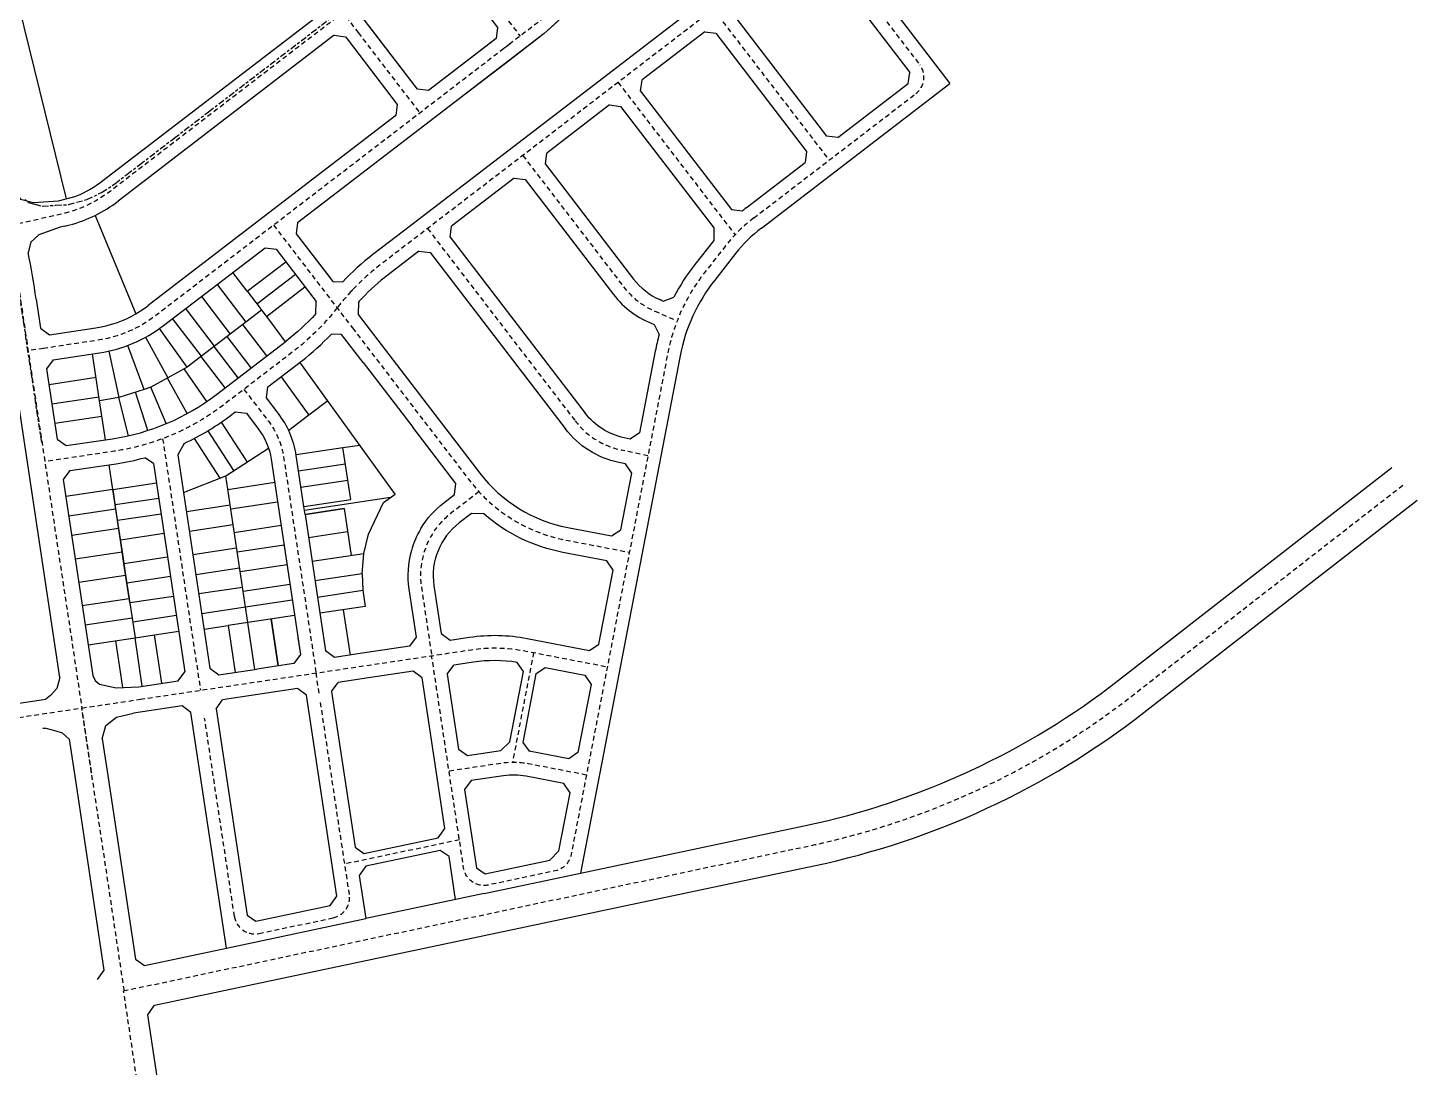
# Model space of a CAD drawing. Extents: x 296374 to 298792, y 6267790 to 6270844.
# Drawn here: x 297912 to 298792, y 6268819 to 6269477 of the extents above; entities that cross this region are included whole.
import ezdxf

# ---------------------------------------------------------------- set-up
doc = ezdxf.new("R2010")
doc.units = 0
doc.linetypes.add('Cable Exist UG', pattern=[8.2, 4, -1.2, 1.8, -1.2])
doc.linetypes.add('Dash', pattern=[5, 3, -2])
for name, color, linetype in [('_User Miscellaneous7', 7, 'Continuous'), ('_User_xref', 6, 'Continuous'), ('D-RD-Stage1-B.E_BDY', 2, 'Continuous'), ('D-RD-Stage1_BDY', 2, 'Continuous'), ('X-Masterplan_LotLayout_P2$0$D-LO-Stage 1', 251, 'Continuous'), ('X-Masterplan_LotLayout_P2$0$D-LO-Stage 12', 251, 'Continuous'), ('X-Masterplan_LotLayout_P2$0$D-LO-Stage 12B', 251, 'Continuous'), ('X-Masterplan_LotLayout_P2$0$D-RD-Future_BDY', 251, 'Continuous'), ('X-Masterplan_LotLayout_P2$0$D-RD-Future_CL', 251, 'Dash'), ('X-Masterplan_LotLayout_P2$0$D-RD-P1_CL', 251, 'Dash'), ('X-Masterplan_LotLayout_P2$0$D-RD-Stage12_BDY', 251, 'Continuous'), ('X-Masterplan_LotLayout_P2$0$D-RD-Stage1_BDY', 251, 'Continuous')]:
    doc.layers.add(name, color=color, linetype=linetype)

# ---------------------------------------------------------------- blocks, each defined once
blk = doc.blocks.new('X-Masterplan_LotLayout_P2')
at = {"layer": 'X-Masterplan_LotLayout_P2$0$D-LO-Stage 1', "flags": 128}
blk.add_lwpolyline([(297903.2, 6269505.7), (297936.71, 6269369.13)], dxfattribs=at)
at = {"layer": 'X-Masterplan_LotLayout_P2$0$D-LO-Stage 12'}
for p, q in [((297987.02, 6269281.53), (298001.1, 6269255.83)), ((297957.88, 6269241.35), (297953.42, 6269271.02)), ((297963.67, 6269272.76), (297970.13, 6269243.47)), ((297986.09, 6269248.53), (297975.66, 6269276.31)), ((297925.86, 6269251.71), (297955.65, 6269256.19)), ((298001.1, 6269255.83), (297990.38, 6269249.89)), ((298013.21, 6269233.16), (298000.9, 6269255.72)), ((298072.75, 6269256.52), (298090.32, 6269232.2)), ((297927.72, 6269239.35), (297957.51, 6269243.82)), ((297970.13, 6269243.47), (297957.88, 6269241.35)), ((297986.09, 6269248.53), (297970.13, 6269243.47)), ((297976.27, 6269219.22), (297970.13, 6269243.47)), ((297988.33, 6269222.51), (297980.62, 6269246.79)), ((297990.38, 6269249.89), (297986.09, 6269248.53)), ((298000.05, 6269226.83), (297990.38, 6269249.89)), ((297961.6, 6269216.63), (297957.88, 6269241.35)), ((298102.23, 6269241.34), (298090.32, 6269232.2)), ((297959.37, 6269231.46), (297929.57, 6269226.99)), ((298034.91, 6269227.74), (298051.24, 6269202.52)), ((298090.32, 6269232.2), (298077.58, 6269222.42)), ((298017.74, 6269217.46), (298034.01, 6269192.32)), ((298042.84, 6269197.08), (298026.5, 6269222.34)), ((298037.71, 6269193.76), (298064.8, 6269211.3)), ((298082.2, 6269207.25), (298111.87, 6269211.7)), ((298111.87, 6269211.7), (298122.49, 6269213.3)), ((298116.82, 6269178.77), (298111.87, 6269211.7)), ((298083.75, 6269196.96), (298113.41, 6269201.42)), ((297966.18, 6269185.25), (297993.87, 6269189.41)), ((298010.96, 6269183.34), (298037.71, 6269193.76)), ((298051.66, 6269100.96), (298037.71, 6269193.76)), ((298068.69, 6269189.48), (298039.03, 6269185.02)), ((298085.29, 6269186.68), (298114.96, 6269191.14)), ((297966.18, 6269185.25), (297936.52, 6269180.79)), ((297938.37, 6269168.43), (297968.04, 6269172.89)), ((297995.36, 6269179.52), (297967.67, 6269175.36)), ((298040.51, 6269175.13), (298012.82, 6269170.97)), ((298070.55, 6269177.11), (298040.88, 6269172.66)), ((298087.15, 6269174.32), (298116.82, 6269178.77)), ((298142.01, 6269180.03), (298087.52, 6269171.84)), ((298087.89, 6269169.37), (298112.62, 6269173.09)), ((298112.62, 6269173.09), (298087.89, 6269169.37)), ((297996.84, 6269169.63), (297969.15, 6269165.47)), ((298042.37, 6269162.77), (298014.68, 6269158.61)), ((297969.9, 6269160.53), (297940.23, 6269156.07)), ((297998.7, 6269157.27), (297971.01, 6269153.11)), ((298072.78, 6269162.28), (298043.11, 6269157.82)), ((298114.85, 6269158.25), (298090.12, 6269154.54)), ((297942.46, 6269141.24), (297972.13, 6269145.69)), ((298044.6, 6269147.93), (298016.91, 6269143.77)), ((298074.64, 6269149.92), (298044.97, 6269145.46)), ((297973.24, 6269138.28), (298000.93, 6269142.44)), ((298076.5, 6269137.56), (298046.83, 6269133.1)), ((298092.35, 6269139.7), (298125.2, 6269144.64)), ((297944.69, 6269126.4), (297974.36, 6269130.86)), ((298002.79, 6269130.08), (297975.1, 6269125.92)), ((298018.77, 6269131.41), (298046.46, 6269135.57)), ((298124.08, 6269131.83), (298094.21, 6269127.34)), ((298048.31, 6269123.21), (298020.63, 6269119.05)), ((298048.69, 6269120.74), (298078.35, 6269125.2)), ((298095.76, 6269117.06), (298124.44, 6269121.37)), ((298124.44, 6269121.37), (298125.98, 6269111.07)), ((297976.59, 6269116.03), (297946.92, 6269111.57)), ((297976.96, 6269113.56), (298004.65, 6269117.72)), ((298022.48, 6269106.69), (298050.17, 6269110.85)), ((298050.17, 6269110.85), (298079.84, 6269115.31)), ((298125.98, 6269111.07), (298097.3, 6269106.79)), ((297978.44, 6269103.67), (297948.78, 6269099.21)), ((298006.5, 6269105.36), (297978.81, 6269101.19)), ((298081.33, 6269105.42), (298039.3, 6269099.1)), ((298066.49, 6269103.19), (298070.94, 6269073.47)), ((298070.94, 6269073.47), (298066.49, 6269103.19)), ((298112.13, 6269109), (298116.45, 6269080.27)), ((297980.32, 6269091.31), (297992.68, 6269093.17)), ((297992.68, 6269093.17), (298007.99, 6269095.47)), ((297997.28, 6269062.45), (297992.68, 6269093.17)), ((298023.97, 6269096.8), (298039.3, 6269099.1)), ((298039.3, 6269099.1), (298043.74, 6269069.4)), ((298056.11, 6269071.25), (298051.66, 6269100.96)), ((297950.63, 6269086.85), (297980.3, 6269091.31)), ((297967.95, 6269089.45), (297972.4, 6269059.73)), ((297984.91, 6269060.6), (297980.32, 6269091.31))]:
    blk.add_line(p, q, dxfattribs=at)
for points in [[(298144.97, 6269182.18), (298084.66, 6269265.65)], [(298124.08, 6269131.83), (298125.21, 6269144.64), (298128.05, 6269156.88), (298137.59, 6269176.84), (298144.96, 6269182.17)]]:
    blk.add_lwpolyline(points, dxfattribs=at)
at = {"layer": 'X-Masterplan_LotLayout_P2$0$D-LO-Stage 12', "flags": 128}
for points in [[(297966.18, 6269185.25), (297963.85, 6269200.79)], [(297976.96, 6269113.56), (297975.1, 6269125.92), (297973.24, 6269138.28), (297971.01, 6269153.11), (297969.15, 6269165.47), (297967.67, 6269175.36), (297966.18, 6269185.25), (297968.04, 6269172.89), (297969.9, 6269160.53), (297972.13, 6269145.69), (297974.36, 6269130.86), (297976.59, 6269116.03), (297978.44, 6269103.67), (297980.3, 6269091.31)], [(298112.62, 6269173.09), (298117.07, 6269143.42)], [(298124.08, 6269131.83), (298124.44, 6269121.37)]]:
    blk.add_lwpolyline(points, dxfattribs=at)
at = {"layer": 'X-Masterplan_LotLayout_P2$0$D-LO-Stage 12B'}
for p, q in [((298051.25, 6269310.6), (298042.12, 6269322.5)), ((298051.25, 6269310.6), (298075.68, 6269329.35)), ((298057.33, 6269302.67), (298081.77, 6269321.41)), ((298032.2, 6269314.89), (298050.46, 6269291.09)), ((298063.42, 6269294.73), (298087.85, 6269313.48)), ((298022.28, 6269307.28), (298040.54, 6269283.48)), ((298030.63, 6269275.87), (298012.36, 6269299.67)), ((298060.38, 6269298.7), (298022.37, 6269269.54)), ((298060.38, 6269298.7), (298063.41, 6269294.72)), ((298063.41, 6269294.72), (298068.37, 6269288.2)), ((298013.29, 6269262.57), (297995.83, 6269287.06)), ((298022.37, 6269269.54), (298004.11, 6269293.34)), ((298063.77, 6269269.8), (298048.56, 6269289.63)), ((298068.37, 6269288.2), (298075.29, 6269278.63)), ((298053.86, 6269262.19), (298038.64, 6269282.02)), ((298022.37, 6269269.54), (298013.29, 6269262.57)), ((298037.35, 6269249.53), (298022.14, 6269269.36)), ((298045.61, 6269255.86), (298030.39, 6269275.69)), ((298013.29, 6269262.57), (298001.1, 6269255.83)), ((298025.65, 6269240.8), (298011.42, 6269261.54))]:
    blk.add_line(p, q, dxfattribs=at)
at = {"layer": 'X-Masterplan_LotLayout_P2$0$D-LO-Stage 12B', "flags": 128}
blk.add_lwpolyline([(298051.25, 6269310.6), (298058.86, 6269300.68), (298060.38, 6269298.7)], dxfattribs=at)
at = {"layer": 'X-Masterplan_LotLayout_P2$0$D-RD-Future_BDY'}
for p, q in [((298413.09, 6269550.41), (298270.41, 6269440.94)), ((298413.09, 6269550.41), (298496.09, 6269442.23)), ((298413.18, 6269524.01), (298470.62, 6269449.15)), ((298360.61, 6269483.67), (298418.04, 6269408.82)), ((298340.9, 6269474.86), (298347.91, 6269473.93)), ((298347.91, 6269473.93), (298405.35, 6269399.08)), ((298300.31, 6269437.41), (298301.23, 6269444.42)), ((298469.69, 6269442.14), (298470.62, 6269449.15)), ((298270.41, 6269440.94), (298150.27, 6269348.76)), ((298300.31, 6269437.41), (298357.92, 6269362.33)), ((298376.77, 6269350.68), (298496.09, 6269442.23)), ((298425.05, 6269407.89), (298469.69, 6269442.14)), ((298280.6, 6269428.6), (298287.61, 6269427.67)), ((298287.61, 6269427.67), (298346.67, 6269350.7)), ((298425.05, 6269407.89), (298418.04, 6269408.82)), ((298240.01, 6269391.15), (298240.93, 6269398.16)), ((298367.03, 6269363.37), (298404.42, 6269392.07)), ((298405.35, 6269399.08), (298404.42, 6269392.07)), ((298240.01, 6269391.15), (298295.86, 6269318.36)), ((298220.31, 6269382.33), (298227.32, 6269381.41)), ((298227.32, 6269381.41), (298283.17, 6269308.62)), ((298357.92, 6269362.33), (298364.77, 6269361.6)), ((297935.89, 6269351.83), (297932.83, 6269351.12)), ((298179.71, 6269344.89), (298180.64, 6269351.9)), ((298346.67, 6269350.7), (298346.6, 6269342.82)), ((298179.71, 6269344.89), (298265.22, 6269233.44)), ((298346.6, 6269342.82), (298334.61, 6269327.57)), ((298160.01, 6269336.07), (298159.46, 6269335.65)), ((298160.01, 6269336.07), (298167.02, 6269335.15)), ((298167.02, 6269335.15), (298252.53, 6269223.7)), ((298360.42, 6269334.52), (298347.2, 6269317.69)), ((297917.76, 6269305.62), (297920.51, 6269287.31)), ((297920.51, 6269287.31), (297926.2, 6269283.11)), ((297926.2, 6269283.11), (297955.43, 6269287.5)), ((298124.6, 6269265.59), (298111.01, 6269283.3)), ((298234.05, 6269068.42), (298225.7, 6269025.09))]:
    blk.add_line(p, q, dxfattribs=at)
for points in [[(298340.9, 6269474.86), (298301.23, 6269444.42)], [(298280.6, 6269428.6), (298240.93, 6269398.16)], [(298220.31, 6269382.33), (298180.64, 6269351.9)], [(298105.4, 6269316.9), (298111.8, 6269316.63)], [(298121.67, 6269303.73), (298121.43, 6269296)], [(298121.43, 6269296), (298124.29, 6269292.28)], [(298111.01, 6269283.3), (298104.6, 6269283.57)]]:
    blk.add_lwpolyline(points, dxfattribs=at)
at = {"layer": 'X-Masterplan_LotLayout_P2$0$D-RD-Future_BDY', "flags": 128}
for points in [[(297932.83, 6269351.12), (297919.48, 6269346.41), (297914.42, 6269341.72), (297912.61, 6269335.26)], [(298092.85, 6269306.97), (298094.97, 6269304.2)], [(298094.73, 6269296.47), (298094.97, 6269304.2)], [(298313.65, 6269304.88), (298312.42, 6269305.41), (298314.62, 6269304.46)], [(298314.62, 6269304.46), (298321.4, 6269306.95)], [(298308.79, 6269289.63), (298312.09, 6269283.29)], [(298124.6, 6269265.59), (298156.03, 6269224.62)], [(298226.2, 6269069.93), (298222.22, 6269075.73)], [(298104.73, 6269057.33), (298119.57, 6268958.63), (298125.2, 6268954.71), (298172.27, 6268964.6), (298176.42, 6268970.57), (298162.09, 6269065.92), (298156.4, 6269070.12), (298123.76, 6269065.23)], [(298177.92, 6269068.29), (298182.12, 6269073.97)], [(298177.92, 6269068.29), (298185.04, 6269020.86), (298190.73, 6269016.66), (298211.74, 6269019.82), (298217.63, 6269025.47), (298226.2, 6269069.93)], [(298234.05, 6269068.42), (298239.91, 6269072.38)], [(298088.91, 6269054.96), (298083.22, 6269059.17), (298035.75, 6269052.06)], [(298104.73, 6269057.33), (298108.93, 6269063.01)], [(298123.76, 6269065.23), (298108.93, 6269063.01)], [(298031.55, 6269046.37), (298051.18, 6268915.76), (298056.81, 6268911.85), (298103.87, 6268921.8), (298108.02, 6268927.78), (298088.91, 6269054.96)], [(298031.55, 6269046.37), (298035.75, 6269052.06)], [(297959.56, 6269027.32), (297961.83, 6269035.7), (297968.48, 6269040.98), (297979.38, 6269043.62)], [(297962.67, 6269006.77), (297980.56, 6268887.73), (297986.19, 6268883.82), (298038.14, 6268894.81), (298015.72, 6269044.01)], [(297985.04, 6269044.47), (297979.38, 6269043.62)], [(298015.72, 6269044.01), (298010.04, 6269048.21), (297985.04, 6269044.47)], [(297921.95, 6269034.01), (297923.93, 6269034.01)], [(297923.93, 6269034.01), (297930.09, 6269032.36), (297934.26, 6269031.06), (297938.57, 6269027.19)], [(297938.57, 6269027.19), (297942.1, 6269003.68)], [(297959.57, 6269027.37), (297962.67, 6269006.77)], [(298225.7, 6269025.09), (298229.71, 6269019.54)], [(297942.1, 6269003.68), (297960.56, 6268880.85)], [(298183.2, 6268925.5), (298179.1, 6268952.75), (298173.46, 6268956.67), (298126.39, 6268946.79), (298122.24, 6268940.81), (298126.35, 6268913.47)], [(298242.78, 6268950.47), (298248.62, 6268956.42)], [(298201.38, 6268929.35), (298262.18, 6268942.21)], [(298201.38, 6268929.35), (298126.35, 6268913.47)], [(298038.14, 6268894.81), (298126.35, 6268913.47)], [(297960.56, 6268880.85), (297956.41, 6268874.87)]]:
    blk.add_lwpolyline(points, dxfattribs=at)
at = {"layer": 'X-Masterplan_LotLayout_P2$0$D-RD-Future_BDY'}
for points in [[(298150.27, 6269348.76), (298130.8, 6269333.83, 0.04062), (298111.8, 6269316.63)], [(298160.01, 6269336.07), (298140.54, 6269321.13, 0.039239), (298124, 6269306.25, 0.039239)], [(298124, 6269306.25, 0.006035), (298121.67, 6269303.73)], [(298124.29, 6269292.28), (298198.6, 6269195.42, 0.183507), (298254.18, 6269161.08), (298281.94, 6269155.73), (298287.8, 6269159.7), (298294.68, 6269195.42), (298290.74, 6269201.37), (298286.5, 6269202.27, -0.178631), (298252.53, 6269223.7)], [(298084.73, 6269265.71), (298085.22, 6269266.08), (298085.6, 6269266.37, 0.04062), (298104.6, 6269283.57)]]:
    blk.add_lwpolyline(points, format="xyb", dxfattribs=at)
at = {"layer": 'X-Masterplan_LotLayout_P2$0$D-RD-Future_BDY', "flags": 128}
for points in [[(298360.42, 6269334.52), (298347.2, 6269317.69, 0.119445), (298325.29, 6269269.69), (298262.18, 6268942.21)], [(298334.61, 6269327.57, 0.047941), (298321.4, 6269306.95)], [(298094.73, 6269296.47, -0.045285), (298075.86, 6269279.07)], [(298312.09, 6269283.29, 0.021228), (298309.58, 6269272.72), (298299.6, 6269220.95), (298293.77, 6269217.08), (298289.82, 6269217.92, -0.178631), (298265.22, 6269233.44)], [(298161.23, 6269160.45, -0.094619), (298175.71, 6269176.69), (298182.5, 6269181.91), (298183.42, 6269188.92), (298156.03, 6269224.62)], [(298262.18, 6268942.21), (298404.61, 6268972.34, 0.113649), (298602.84, 6269064.4), (298775.89, 6269199.02)], [(298195.35, 6267798.57), (298126.4, 6267879.95, -0.197323), (298032.57, 6268215.62), (298047.25, 6268329.51, 0.069448), (298045.77, 6268471.33), (297988.46, 6268852.63), (297992.61, 6268858.61), (298409.99, 6268946.9, 0.113649), (298618.8, 6269043.88), (298791.85, 6269178.49)], [(298179.74, 6269089.79), (298192.06, 6269091.64, -0.084951), (298228.49, 6269090.88), (298267.98, 6269083.27), (298273.83, 6269087.23), (298282.88, 6269134.17), (298278.91, 6269140.02), (298251.15, 6269145.37, -0.131144), (298201.03, 6269169.66), (298193.25, 6269169.99), (298185.45, 6269164, 0.272863), (298169.48, 6269124.44), (298174.05, 6269094), (298179.74, 6269089.79)], [(298161.23, 6269160.45, 0.065888), (298155.2, 6269146.47, 0.065888)], [(298155.2, 6269146.47, 0.106649), (298153.66, 6269122.06), (298158.23, 6269091.63), (298154.03, 6269085.94), (298121.39, 6269081.06)], [(298222.22, 6269075.73, 0.075958), (298194.43, 6269075.81), (298182.12, 6269073.97)], [(298239.91, 6269072.38), (298264.95, 6269067.55), (298268.91, 6269061.7), (298260.62, 6269018.69), (298254.77, 6269014.73), (298230.84, 6269019.34, 0.004913), (298229.71, 6269019.54, 0.004913)], [(298248.62, 6268956.42), (298255.7, 6268993.16), (298251.74, 6268999.02), (298227.81, 6269003.63, 0.085081), (298213.62, 6269003.92), (298193.11, 6269000.84), (298188.91, 6268995.15), (298196.33, 6268945.75), (298201.97, 6268941.84), (298242.78, 6268950.47)]]:
    blk.add_lwpolyline(points, format="xyb", dxfattribs=at)
at = {"layer": 'X-Masterplan_LotLayout_P2$0$D-RD-Future_BDY'}
for centre, radius, start, end in [((297916.12, 6269437.58), 88, 285.03737, 296.2673), ((298432.77, 6269277.69), 108, 127.49722, 129.01989), ((297916.12, 6269437.58), 88, 282.98258, 285.03737), ((298432.77, 6269277.69), 92, 127.49722, 141.84567), ((297303.35, 6269214.22), 621.17, 8.46188, 11.23663), ((298329.18, 6269343.92), 42, 217.49722, 246.47587), ((298329.18, 6269343.92), 58, 217.49722, 249.41284), ((297944.73, 6269358.7), 72, 278.54668, 300.07175)]:
    blk.add_arc(centre, radius, start, end, dxfattribs=at)
at = {"layer": 'X-Masterplan_LotLayout_P2$0$D-RD-Future_CL'}
for p, q in [((298419.53, 6269528.88), (298476.96, 6269454.02)), ((298346.34, 6269489.12), (298419.61, 6269393.63)), ((298286.05, 6269442.86), (298360.08, 6269346.36)), ((298371.9, 6269357.03), (298474.56, 6269435.8)), ((298225.75, 6269396.59), (298289.51, 6269313.49)), ((298165.45, 6269350.33), (298258.88, 6269228.57)), ((298309.23, 6269298.08), (298322.15, 6269292.45)), ((298232.58, 6269081.94), (298219.18, 6269012.38)), ((298115.98, 6268928.68), (298097.52, 6269051.49)), ((297973.53, 6268867.86), (297946.64, 6269046.81)), ((298043.22, 6268914.87), (298024.37, 6269040.3)), ((298185.57, 6268963.3), (298113.03, 6268948.07))]:
    blk.add_line(p, q, dxfattribs=at)
at = {"layer": 'X-Masterplan_LotLayout_P2$0$D-RD-Future_CL', "flags": 128}
for points in [[(298401.3, 6269531.28), (298135.67, 6269327.48, 0.039276), (298118.19, 6269311.74, 0.039276)], [(298354.13, 6269339.47), (298340.91, 6269322.63, 0.119445), (298317.44, 6269271.2), (298256.3, 6268954, -0.301664), (298246.23, 6268943.74), (298203.82, 6268934.77, -0.431691), (298188.27, 6268945.55), (298168.05, 6269080.08)], [(298117.06, 6269310.54, 0.019249), (298109.54, 6269301.78), (298108.2, 6269300.1)], [(298118.19, 6269311.74, 0.002742), (298117.06, 6269310.54, 0.002742)], [(298108.2, 6269300.1), (298106.86, 6269298.42, -0.061321), (298080.72, 6269272.72), (298036.65, 6269238.9, -0.126997), (297967.17, 6269209.38), (297923.2, 6269202.77)], [(298049.23, 6269248.55), (298064.6, 6269228.52, -0.126996), (298074.37, 6269205.52), (298094.89, 6269069)], [(297973.04, 6268867.75), (298407.3, 6268959.62, 0.113649), (298610.82, 6269054.14), (298783.87, 6269188.76)], [(298266.02, 6269004.41), (298229.32, 6269011.48, 0.085081), (298212.43, 6269011.83), (298179.04, 6269006.82)], [(298185.43, 6267790.17), (298116.31, 6267871.75, -0.197509), (298019.67, 6268217.21), (298034.36, 6268331.17, 0.069448), (298032.91, 6268469.4), (297973.04, 6268867.75)]]:
    blk.add_lwpolyline(points, format="xyb", dxfattribs=at)
for points in [[(298068.02, 6269352.46), (298117.94, 6269287.41)], [(297997.77, 6269217.32), (298021.7, 6269058.05)], [(298096.82, 6269056.15), (298094.89, 6269069)], [(298058.77, 6268904.08), (298105.81, 6268914.03)]]:
    blk.add_lwpolyline(points, dxfattribs=at)
at = {"layer": 'X-Masterplan_LotLayout_P2$0$D-RD-Future_CL'}
blk.add_lwpolyline([(298304.97, 6269206.52), (298288.16, 6269210.09, -0.178631), (298258.88, 6269228.57)], format="xyb", dxfattribs=at)
for centre, radius, start, end in [((298466.65, 6269446.11), 13, 307.49722, 37.49722), ((298432.77, 6269277.69), 100, 127.49722, 141.84567), ((298329.18, 6269343.92), 50, 217.49722, 246.47587), ((298103.12, 6268926.75), 13, 281.94439, 8.54704), ((298056.08, 6268916.8), 13, 188.54668, 281.94439)]:
    blk.add_arc(centre, radius, start, end, dxfattribs=at)
at = {"layer": 'X-Masterplan_LotLayout_P2$0$D-RD-P1_CL', "flags": 128}
for points in [[(298275.94, 6269779.07), (298397.01, 6269621.26, -0.414214), (298394.61, 6269603.04), (298213.72, 6269464.25)], [(297860.84, 6269514.51, 0.049273), (297885.28, 6269401.3, -0.040506), (297907.83, 6269305.08), (297946.63, 6269046.87)], [(298111.87, 6269486.93), (297964.82, 6269374.11, -0.107375), (297934.09, 6269359.63), (297898.99, 6269351.53)], [(298217.69, 6269467.29), (297993.43, 6269295.23, -0.126997), (297956.62, 6269279.59), (297922.44, 6269274.45)], [(298117.94, 6269287.41), (298192.25, 6269190.55, 0.183507), (298252.67, 6269153.23), (298293.19, 6269145.42)], [(298198, 6269183.72), (298180.58, 6269170.35, 0.272863), (298161.57, 6269123.25), (298168.07, 6269079.96)], [(297983.52, 6269052.33), (298193.25, 6269083.73), (298193.25, 6269083.73, -0.08495), (298226.98, 6269083.02), (298226.98, 6269083.02), (298279.23, 6269072.95)], [(297577.9, 6269052.98), (297583.51, 6269052.85, -0.013529), (297586.21, 6269052.71), (297826.1, 6269033.94, 0.056735), (297871.31, 6269035.53), (297946.64, 6269046.81)]]:
    blk.add_lwpolyline(points, format="xyb", dxfattribs=at)
for points in [[(298095.05, 6269640.28), (298224.03, 6269472.16)], [(298031.58, 6269591.58), (298116.74, 6269480.59), (298121.51, 6269474.36)], [(298121.51, 6269474.36), (298160.56, 6269423.46)], [(297922.44, 6269274.45), (297912.65, 6269272.98)], [(297946.64, 6269046.81), (297983.52, 6269052.33)], [(297952.83, 6269005.64), (297946.64, 6269046.81)], [(297973.53, 6268867.86), (297952.83, 6269005.64)]]:
    blk.add_lwpolyline(points, dxfattribs=at)
at = {"layer": 'X-Masterplan_LotLayout_P2$0$D-RD-Stage12_BDY'}
for p, q in [((298062.58, 6269338.2), (298069.59, 6269337.28)), ((298031.78, 6269245.25), (298075.91, 6269279.1)), ((297928.57, 6269267.28), (297924.37, 6269261.6)), ((297931.06, 6269217.1), (297936.75, 6269212.9)), ((297936.75, 6269212.9), (297965.98, 6269217.29)), ((298011.36, 6269214.34), (298007.39, 6269207.14)), ((297992.03, 6269201.67), (297986.43, 6269205.27)), ((297939.13, 6269197.07), (297934.92, 6269191.39)), ((298007.66, 6269064.03), (298011.86, 6269069.72)), ((298027.69, 6269072.09), (298033.37, 6269067.88))]:
    blk.add_line(p, q, dxfattribs=at)
for points in [[(298159, 6269438.65), (298127.86, 6269479.23)], [(298243.08, 6269477.26), (298239.22, 6269473.73), (298217.44, 6269457.02)], [(298115.16, 6269469.49), (298146.3, 6269428.91)], [(298207.76, 6269469.76), (298166.01, 6269437.72), (298159, 6269438.65)], [(298217.44, 6269457.02), (298185.52, 6269432.53), (298083.21, 6269354.03), (298082.28, 6269347.02), (298105.4, 6269316.9)], [(298146.3, 6269428.91), (298146.3, 6269428.91), (298145.38, 6269421.9), (297994, 6269305.75)], [(298069.59, 6269337.28), (298086.06, 6269315.81)], [(298007.39, 6269207.14), (298027.68, 6269072.09)], [(297992.03, 6269201.67), (298011.86, 6269069.72)], [(297934.92, 6269191.39), (297953.55, 6269067.44)], [(298087.89, 6269169.37), (298087.15, 6269174.32)], [(298087.89, 6269169.37), (298100.87, 6269083.04)], [(298083.43, 6269091.39), (298085.04, 6269080.67), (298080.84, 6269074.99), (298057.5, 6269071.49)], [(298106.55, 6269078.84), (298100.87, 6269083.04), (298100.87, 6269083.05)], [(298121.39, 6269081.06), (298106.56, 6269078.84), (298106.55, 6269078.84)], [(297953.55, 6269067.44), (297954.99, 6269064.23), (297957.74, 6269062), (297968.34, 6269059.51), (297982.66, 6269060.29)], [(298033.37, 6269067.88), (298057.5, 6269071.49)], [(297982.66, 6269060.29), (298007.66, 6269064.03)]]:
    blk.add_lwpolyline(points, dxfattribs=at)
at = {"layer": 'X-Masterplan_LotLayout_P2$0$D-RD-Stage12_BDY', "flags": 128}
for points in [[(297955.06, 6269358.67), (297980.81, 6269296.39)], [(298086.06, 6269315.81), (298092.85, 6269306.97)], [(297924.37, 6269261.6), (297931.06, 6269217.1)]]:
    blk.add_lwpolyline(points, dxfattribs=at)
at = {"layer": 'X-Masterplan_LotLayout_P2$0$D-RD-Stage12_BDY'}
for points in [[(297928.57, 6269267.28), (297957.81, 6269271.68, 0.126997), (297998.3, 6269288.88), (298062.58, 6269338.2)], [(297994, 6269305.75), (297988.56, 6269301.58, -0.066797)], [(298087.15, 6269174.32), (298082.28, 6269206.71, 0.126997), (298070.94, 6269233.39), (298063.49, 6269243.11), (298064.41, 6269250.12), (298084.73, 6269265.71)], [(298041.52, 6269232.55), (298043.78, 6269234.29), (298050.8, 6269233.37), (298058.25, 6269223.65, -0.126997), (298066.46, 6269204.33), (298085.04, 6269080.67)], [(297939.13, 6269197.07), (297968.36, 6269201.47, 0.02906), (297986.43, 6269205.27, 0.02906)]]:
    blk.add_lwpolyline(points, format="xyb", dxfattribs=at)
for radius, start in [(72, 300.07175), (143, 278.54668), (159, 294.77517)]:
    blk.add_arc((297944.73, 6269358.7), radius, start, 307.49722, dxfattribs=at)
at = {"layer": 'X-Masterplan_LotLayout_P2$0$D-RD-Stage1_BDY', "flags": 128}
for points in [[(298091.37, 6269623.72), (298098.38, 6269622.8), (298209.77, 6269477.61), (298208.85, 6269470.6), (298207.76, 6269469.76)], [(298106.42, 6269472.67), (297969.68, 6269367.76)], [(298106.42, 6269472.67), (298113.43, 6269471.75), (298115.16, 6269469.49)], [(297903.35, 6269375.01), (297907.83, 6269369.04), (297916.01, 6269366.93), (297931.92, 6269367.86), (297943.11, 6269370.83)], [(297932.7, 6269066.21), (297897.05, 6269303.46)], [(297932.7, 6269066.21), (297930.9, 6269059.23), (297926.7, 6269054.7), (297923.93, 6269052.51)]]:
    blk.add_lwpolyline(points, dxfattribs=at)
at = {"layer": 'X-Masterplan_LotLayout_P2$0$D-RD-Stage1_BDY'}
blk.add_lwpolyline([(298414.62, 6269611.46), (298260.78, 6269493.42), (298260.21, 6269492.9), (298243.08, 6269477.26)], dxfattribs=at)
at = {"layer": 'X-Masterplan_LotLayout_P2$0$D-RD-Stage1_BDY', "flags": 128}
for points in [[(298094.3, 6269483.54), (297959.95, 6269380.46, -0.067651), (297943.11, 6269370.83, -0.067651)], [(297594.01, 6269061.13), (297799.43, 6269045.05), (297826.8, 6269042.91, 0.056735), (297869.98, 6269044.43), (297923.93, 6269052.51)]]:
    blk.add_lwpolyline(points, format="xyb", dxfattribs=at)
at = {"layer": 'X-Masterplan_LotLayout_P2$0$D-RD-Stage1_BDY'}
blk.add_arc((297916.12, 6269437.58), 88, 296.26653, 307.49722, dxfattribs=at)

msp = doc.modelspace()

# ---------------------------------------------------------------- linework, layer by layer
at = {"layer": '_User Miscellaneous7', "linetype": 'Cable Exist UG'}
for points in [[(297910.67, 6269368.69), (297912.81, 6269366.78), (297912.81, 6269366.78), (297916.91, 6269365.72), (297921.45, 6269364.55), (297929.88, 6269365.04), (297938.18, 6269365.53), (297943.2, 6269367), (297949.87, 6269368.64), (297959.09, 6269373.11), (297967.43, 6269378.66), (297975.11, 6269384.55), (297983.15, 6269390.72), (298004.99, 6269407.48), (298026.83, 6269424.23), (298102.85, 6269482.56)], [(297921.24, 6269214.91), (297907.48, 6269306.49)]]:
    msp.add_lwpolyline(points, dxfattribs=at)
at = {"layer": 'D-RD-Stage1-B.E_BDY', "flags": 128}
msp.add_lwpolyline([(298091.37, 6269623.72), (298098.38, 6269622.8), (298209.77, 6269477.61), (298208.85, 6269470.6), (298166.01, 6269437.72), (298159, 6269438.65), (298054.98, 6269574.22)], dxfattribs=at)
at = {"layer": 'D-RD-Stage1_BDY'}
msp.add_lwpolyline([(298414.62, 6269611.46), (298260.78, 6269493.42), (298260.21, 6269492.9), (298239.22, 6269473.73), (298185.52, 6269432.53), (298083.21, 6269354.03), (298082.28, 6269347.02), (298103.59, 6269319.25)], dxfattribs=at)

# ---------------------------------------------------------------- block references
at = {"layer": '_User_xref', "color": 6}
msp.add_blockref('X-Masterplan_LotLayout_P2', (0, 0), dxfattribs=at)

doc.saveas('drawing.dxf')
